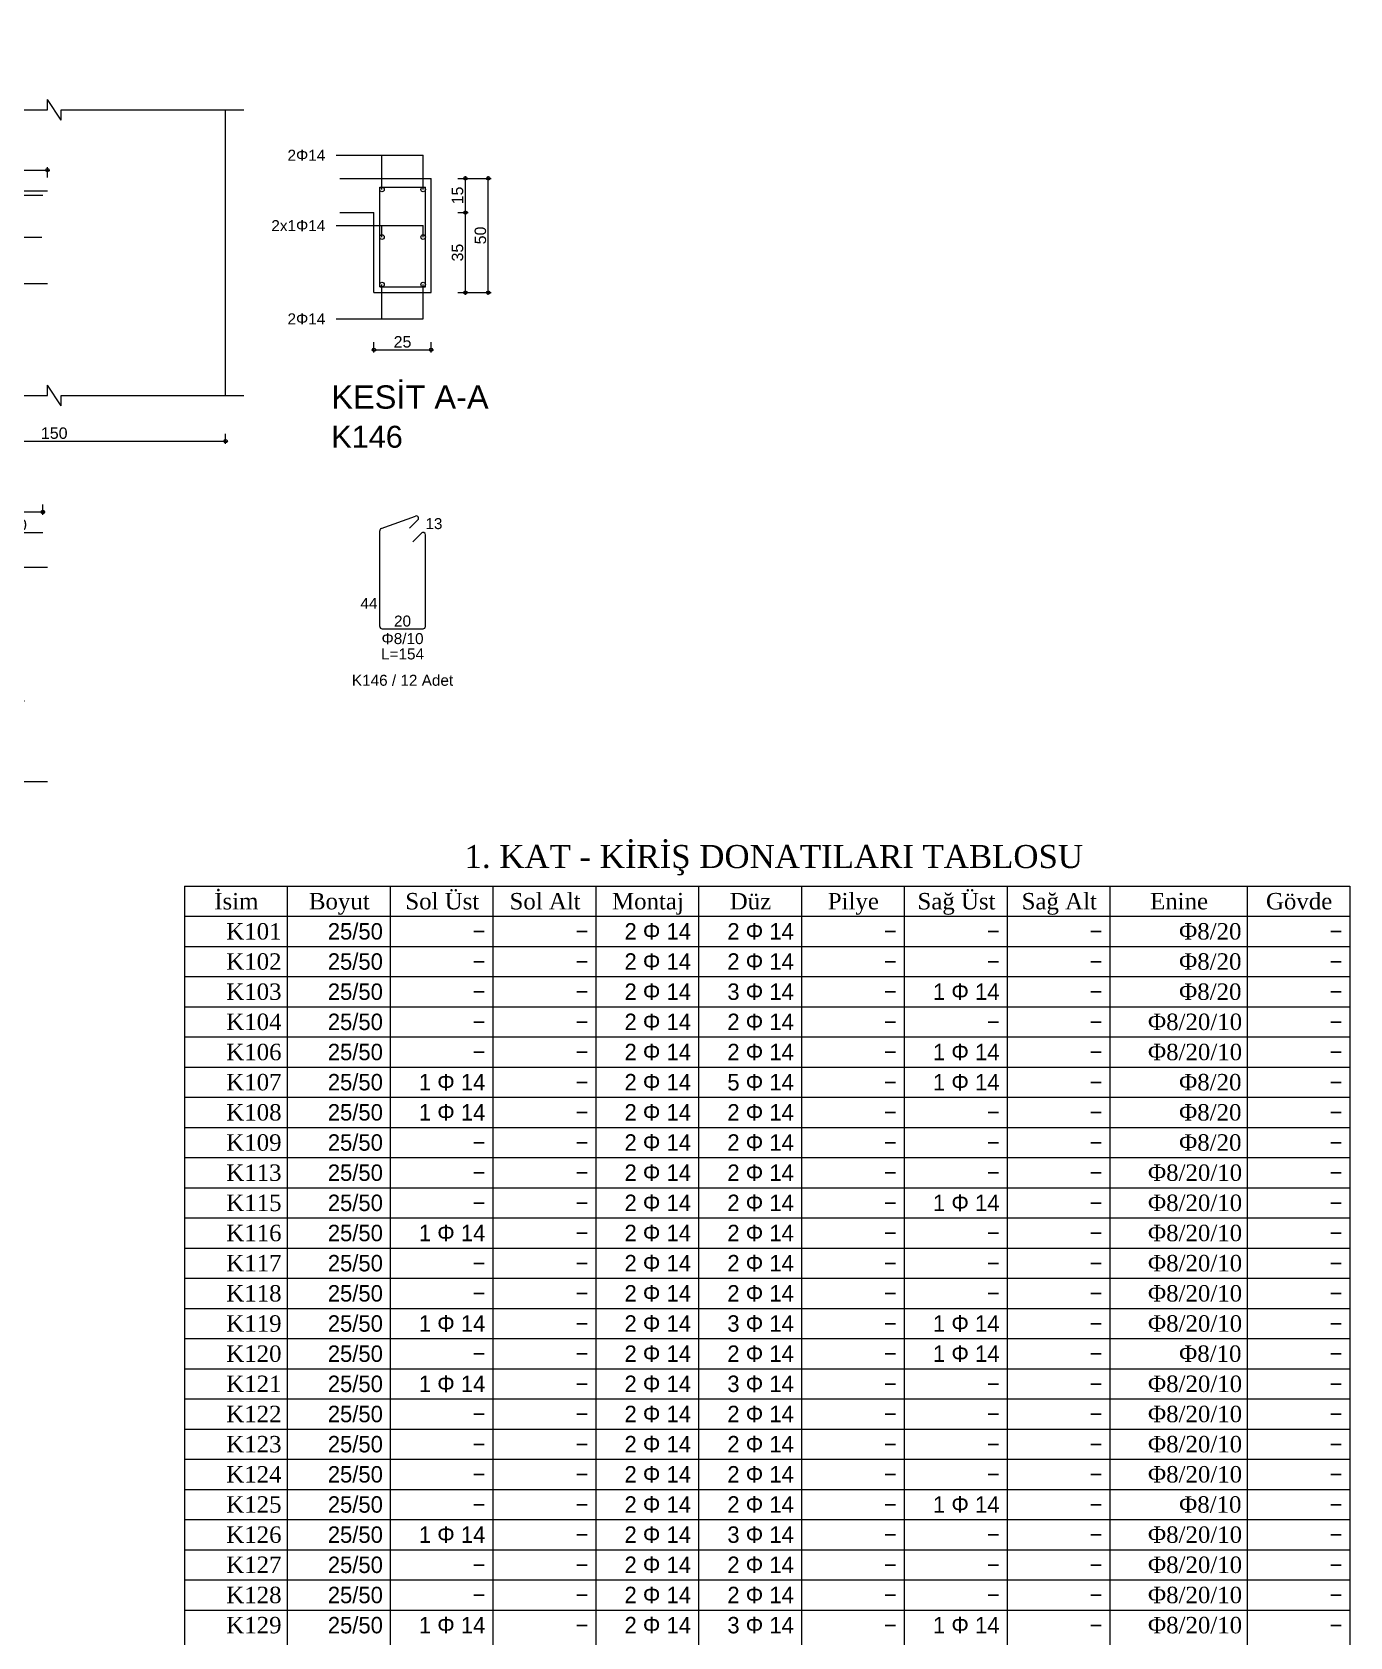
# Model space of a CAD drawing. Header units: millimetres. Extents: x 23801 to 80069, y 9628 to 14137.
# Drawn here: x 54868 to 55733, y 10805 to 11859 of the extents above; entities that cross this region are included whole.
import ezdxf

# ---------------------------------------------------------------- set-up
doc = ezdxf.new("R2010")
doc.units = ezdxf.units.MM
doc.linetypes.add('DASHDOT2', pattern=[12.7, 6.35, -3.175, 0, -3.175])
doc.linetypes.add('DASHED4', pattern=[18.75, 12.5, -6.25])
doc.layers.add('aks', color=251, linetype='DASHDOT2', lineweight=35)
for name, color, linetype in [('Donatı Metraj Tablosu', 7, 'Continuous'), ('Donatı Topl. Uzun. Yazısı', 7, 'Continuous'), ('Donatı Uz. Yazısı', 7, 'Continuous'), ('Donatı Yazısı', 7, 'Continuous'), ('Donatı Çizgisi', 7, 'Continuous'), ('Kiriş', 7, 'Continuous'), ('Standart', 7, 'Continuous'), ('Ölçülendirme', 7, 'Continuous')]:
    doc.layers.add(name, color=color, linetype=linetype)
doc.styles.add('arial_1_18', font='arial.ttf', dxfattribs={"height": 0.2})
doc.styles.add('symbol_1_18', font='symbol.ttf', dxfattribs={"height": 0.2})
doc.styles.add('times new roman_1_18', font='times.ttf', dxfattribs={"height": 0.2})

# ---------------------------------------------------------------- blocks, each defined once
blk = doc.blocks.new('IDE475Entity7411')
at = {"layer": 'aks', "color": 30, "linetype": 'DASHED4', "lineweight": 5}
for points in [[(21245.96, 2016.8), (21245.96, 2151.8)], [(21395.96, 2016.8), (21395.96, 2151.8)], [(21395.96, 1955.8), (21395.96, 1966.8)]]:
    blk.add_lwpolyline(points, dxfattribs=at)
at = {"layer": 'aks', "color": 1, "linetype": 'Continuous', "lineweight": 5}
for centre in [(21245.96, 2158.8), (21395.96, 2158.8)]:
    blk.add_circle(centre, 7, dxfattribs=at)
at = {"layer": 'Donatı Çizgisi', "color": 5, "linetype": 'Continuous', "lineweight": 5}
for points in [[(21249.96, 2054.4), (21249.96, 2097.8)], [(21249.96, 2096.4), (21467.96, 2096.4)], [(21325.96, 2094.4), (21465.96, 2094.4)], [(21328.46, 2055), (21328.46, 2098.6)], [(21338.46, 2055), (21338.46, 2098.6)], [(21613.38, 2054.3), (21613.38, 2097.9)], [(21613.38, 2097.9), (21633.38, 2097.9)], [(21633.38, 2054.3), (21633.38, 2097.9)], [(21250.46, 2076.1), (21465.46, 2076.1)], [(21249.96, 2055.8), (21467.96, 2055.8)], [(21613.38, 2054.3), (21633.38, 2054.3)], [(21614.05, 1948.54), (21629.05, 1954.01)], [(21325.96, 1946.8), (21465.96, 1946.8)], [(21613.38, 1905.72), (21613.38, 1947.59)], [(21626.48, 1948.69), (21630.13, 1952.33)], [(21627.86, 1942.78), (21631.64, 1946.56)], [(21633.38, 1905.72), (21633.38, 1945.84)], [(21249.96, 1889.7), (21249.96, 1931.7)], [(21249.96, 1931.7), (21467.96, 1931.7)], [(21614.4, 1904.7), (21632.36, 1904.7)], [(21249.96, 1837.85), (21249.96, 1879.85)], [(21257.96, 1873.15), (21457.96, 1873.15)], [(21249.96, 1837.85), (21467.96, 1837.85)]]:
    blk.add_lwpolyline(points, dxfattribs=at)
for centre in [(21614.38, 2096.9), (21632.38, 2096.9), (21614.38, 2076.1), (21632.38, 2076.1), (21614.38, 2055.3), (21632.38, 2055.3)]:
    blk.add_circle(centre, 1, dxfattribs=at)
for centre, start, end in [((21629.4, 1953.05), 315, 110), ((21614.4, 1947.59), 110, 180), ((21632.36, 1945.84), 0, 135), ((21614.4, 1905.72), 180, 270), ((21632.36, 1905.72), 270, 0)]:
    blk.add_arc(centre, 1.02, start, end, dxfattribs=at)
at = {"layer": 'Kiriş', "color": 1, "linetype": 'Continuous', "lineweight": 5}
for points in [[(21467.96, 2131.8), (21467.96, 2136.3)], [(21473.96, 2127.3), (21467.96, 2136.3)], [(21387.96, 2131.8), (21467.96, 2131.8)], [(21395.96, 2101.8), (21395.96, 2131.8)], [(21473.96, 2127.3), (21473.96, 2131.8)], [(21473.96, 2131.8), (21553.96, 2131.8)], [(21545.96, 2006.8), (21545.96, 2131.8)], [(21245.96, 2051.8), (21245.96, 2101.8)], [(21245.96, 2101.8), (21395.96, 2101.8)], [(21595.88, 2101.8), (21635.88, 2101.8)], [(21635.88, 2051.8), (21635.88, 2101.8)], [(21595.88, 2086.8), (21610.88, 2086.8)], [(21610.88, 2051.8), (21610.88, 2086.8)], [(21245.96, 2051.8), (21395.96, 2051.8)], [(21395.96, 2006.8), (21395.96, 2051.8)], [(21610.88, 2051.8), (21635.88, 2051.8)], [(21473.96, 2002.3), (21467.96, 2011.3)], [(21467.96, 2006.8), (21467.96, 2011.3)], [(21387.96, 2006.8), (21467.96, 2006.8)], [(21473.96, 2006.8), (21553.96, 2006.8)], [(21473.96, 2002.3), (21473.96, 2006.8)]]:
    blk.add_lwpolyline(points, dxfattribs=at)
at = {"layer": 'Kiriş', "color": 1, "linetype": 'DASHED4', "lineweight": 5}
for points in [[(21245.96, 2051.8), (21245.96, 2101.8)], [(21270.96, 2051.8), (21270.96, 2101.8)]]:
    blk.add_lwpolyline(points, dxfattribs=at)
at = {"layer": 'Ölçülendirme', "color": 1, "linetype": 'Continuous', "lineweight": 5}
for points in [[(21315.71, 2110.55), (21319.21, 2115.8)], [(21319.21, 2105.3), (21319.21, 2115.8)], [(21320.96, 2094.8), (21320.96, 2115.8)], [(21319.21, 2105.3), (21315.71, 2110.55)], [(21352.21, 2106.8), (21354.71, 2110.13)], [(21354.71, 2110.13), (21372.39, 2110.13)], [(21594.38, 2111.9), (21632.38, 2111.9)], [(21614.38, 2096.9), (21614.38, 2111.9)], [(21632.38, 2096.9), (21632.38, 2111.9)], [(21349.71, 2101.8), (21347.21, 2106.8)], [(21347.21, 2106.8), (21352.21, 2106.8)], [(21352.21, 2106.8), (21349.71, 2101.8)], [(21349.71, 2101.8), (21349.71, 2101.8)], [(21396.96, 2105.4), (21468.96, 2105.4)], [(21397.96, 2102.15), (21397.96, 2106.65)], [(21467.96, 2102.15), (21467.96, 2106.65)], [(21647.63, 2101.8), (21662.13, 2101.8)], [(21650.88, 2050.8), (21650.88, 2102.8)], [(21660.88, 2050.8), (21660.88, 2102.8)], [(21647.63, 2086.8), (21652.13, 2086.8)], [(21328.46, 2081.6), (21338.46, 2081.6)], [(21594.38, 2081.1), (21632.38, 2081.1)], [(21614.38, 2076.1), (21614.38, 2081.1)], [(21632.38, 2076.1), (21632.38, 2081.1)], [(21320.96, 2037.8), (21320.96, 2058.8)], [(21614.38, 2040.3), (21614.38, 2055.3)], [(21632.38, 2040.3), (21632.38, 2055.3)], [(21647.63, 2051.8), (21662.13, 2051.8)], [(21315.71, 2043.05), (21319.21, 2048.3)], [(21319.21, 2037.8), (21319.21, 2048.3)], [(21319.21, 2037.8), (21315.71, 2043.05)], [(21594.38, 2040.3), (21632.38, 2040.3)], [(21245.96, 2025.55), (21245.96, 2030.05)], [(21270.96, 2025.55), (21270.96, 2030.05)], [(21275.96, 2025.55), (21275.96, 2030.05)], [(21390.96, 2025.55), (21390.96, 2030.05)], [(21395.96, 2025.55), (21395.96, 2030.05)], [(21610.88, 2025.55), (21610.88, 2030.05)], [(21635.88, 2025.55), (21635.88, 2030.05)], [(21244.96, 2026.8), (21396.96, 2026.8)], [(21609.88, 2026.8), (21636.88, 2026.8)], [(21245.96, 1985.55), (21245.96, 1990.05)], [(21270.96, 1985.55), (21270.96, 1990.05)], [(21395.96, 1985.55), (21395.96, 1990.05)], [(21545.96, 1985.55), (21545.96, 1990.05)], [(21244.96, 1986.8), (21546.96, 1986.8)], [(21245.96, 1978.35), (21245.96, 1982.85)], [(21395.96, 1978.35), (21395.96, 1982.85)], [(21244.96, 1979.6), (21396.96, 1979.6)], [(21324.96, 1955.8), (21396.96, 1955.8)], [(21325.96, 1954.55), (21325.96, 1959.05)], [(21394.96, 1955.8), (21466.96, 1955.8)], [(21395.96, 1954.55), (21395.96, 1959.05)], [(21395.96, 1954.55), (21395.96, 1959.05)], [(21465.96, 1954.55), (21465.96, 1959.05)]]:
    blk.add_lwpolyline(points, dxfattribs=at)
for centre in [(21397.96, 2105.4), (21467.96, 2105.4), (21650.88, 2101.8), (21660.88, 2101.8), (21650.88, 2086.8), (21328.46, 2081.6), (21338.46, 2081.6), (21650.88, 2051.8), (21660.88, 2051.8), (21245.96, 2026.8), (21270.96, 2026.8), (21270.96, 2026.8), (21275.96, 2026.8), (21275.96, 2026.8), (21390.96, 2026.8), (21390.96, 2026.8), (21395.96, 2026.8), (21610.88, 2026.8), (21635.88, 2026.8), (21245.96, 1986.8), (21270.96, 1986.8), (21270.96, 1986.8), (21395.96, 1986.8), (21395.96, 1986.8), (21545.96, 1986.8), (21245.96, 1979.6), (21395.96, 1979.6), (21325.96, 1955.8), (21395.96, 1955.8), (21395.96, 1955.8), (21465.96, 1955.8)]:
    blk.add_circle(centre, 0.75, dxfattribs=at)
at = {"layer": 'aks', "color": 1, "linetype": 'Continuous', "lineweight": 5, "style": 'arial_1_18'}
for s, p in [('34', (21242.29, 2156.36)), ('32', (21392.29, 2156.36))]:
    blk.add_text(s, height=4.725, dxfattribs=at).set_placement(p)
at = {"layer": 'Donatı Topl. Uzun. Yazısı', "color": 1, "linetype": 'Continuous', "lineweight": 5, "style": 'arial_1_18'}
for s, p in [('L=140', (21440.13, 1947.76)), ('L=260', (21438.23, 1932.66)), ('L=154', (21613.96, 1891.26)), ('L=215', (21429.13, 1874.11)), ('L=260', (21438.23, 1838.81))]:
    blk.add_text(s, height=4.8, dxfattribs=at).set_placement(p)
at = {"layer": 'Donatı Uz. Yazısı', "color": 1, "linetype": 'Continuous', "lineweight": 5, "style": 'arial_1_18'}
for s, p in [('13', (21633.38, 1948.3)), ('218', (21263.04, 1932.66)), ('44', (21604.96, 1913.42)), ('42', (21250.92, 1910.7)), ('20', (21619.65, 1905.66)), ('42', (21250.92, 1858.85)), ('218', (21263.04, 1838.81))]:
    blk.add_text(s, height=4.8, dxfattribs=at).set_placement(p)
at = {"layer": 'Donatı Yazısı', "color": 5, "linetype": 'Continuous', "lineweight": 5, "style": 'arial_1_18'}
for s, height, p in [('2Φ14', 4.8, (21573.04, 2109.5)), ('1Φ14 İlave', 4.32, (21395.96, 2089.12)), ('2x1Φ14', 4.8, (21565.96, 2078.7)), ('2Φ14', 4.8, (21573.04, 2037.9)), ('1Φ14', 4.8, (21400.16, 1947.76)), ('2Φ14', 4.8, (21365.5, 1932.66)), ('Φ8/10', 4.8, (21614.18, 1897.98)), ('K146 / 12 Adet', 4.8, (21601.19, 1879.74)), ('2x1Φ14', 4.8, (21363.96, 1874.11)), ('2Φ14', 4.8, (21365.5, 1838.81))]:
    blk.add_text(s, height=height, dxfattribs=at).set_placement(p)
for p in [(21355.42, 2090.52), (21296.62, 2077.06), (21355.42, 2058.76)]:
    blk.add_text('2Φ14', height=4.32, rotation=360, dxfattribs=at).set_placement(p)
at = {"layer": 'Donatı Yazısı', "color": 1, "linetype": 'Continuous', "lineweight": 5, "style": 'arial_1_18'}
for s, p in [('İlave', (21360.79, 1947.76)), ('Montaj', (21306.13, 1932.66)), ('Gövde', (21308.21, 1874.11)), ('Düz', (21314.34, 1838.81))]:
    blk.add_text(s, height=4.8, dxfattribs=at).set_placement(p)
at = {"layer": 'Kiriş', "color": 1, "linetype": 'Continuous', "lineweight": 5, "style": 'arial_1_18'}
for s, height, p in [('K146 (25/50)', 12, (21282.96, 2117.8)), ('P223', 7.2, (21398.96, 2111.4)), ('K143', 7.2, (21246.72, 2104.8)), ('P123', 7.2, (21398.96, 2018.8)), ('KESİT A-A', 10.2, (21592.18, 2001)), ('K146', 9.6, (21592.18, 1983.92))]:
    blk.add_text(s, height=height, dxfattribs=at).set_placement(p)
at = {"layer": 'Ölçülendirme', "color": 1, "linetype": 'Continuous', "lineweight": 5, "style": 'arial_1_18'}
for s, height, p in [('+7.50', 5, (21354.71, 2111.13)), ('A', 5.95, (21308.07, 2107.57)), ('70', 4.8, (21429.23, 2106.4)), ('A', 5.95, (21308.07, 2040.07)), ('25', 5, (21619.49, 2027.76)), ('25', 5, (21254.58, 2020.8)), ('5', 5, (21271.52, 2020.8)), ('115', 5, (21327.63, 2020.8)), ('5', 5, (21391.52, 2020.8)), ('25', 5, (21254.58, 1987.8)), ('125', 5, (21327.63, 1987.8)), ('150', 5, (21465.13, 1987.8)), ('150', 5, (21327.63, 1980.6))]:
    blk.add_text(s, height=height, dxfattribs=at).set_placement(p)
for s, rotation, p in [('15', 90, (21649.92, 2090.42)), ('10', 360, (21329.58, 2082.56)), ('50', 90, (21659.92, 2072.92)), ('35', 90, (21649.92, 2065.42))]:
    blk.add_text(s, height=5, rotation=rotation, dxfattribs=at).set_placement(p)
at = {"layer": 'Ölçülendirme', "color": 5, "linetype": 'Continuous', "lineweight": 5, "style": 'arial_1_18'}
for s, p in [('12Φ8/10', (21320.53, 2027.8)), ('70', (21357.23, 1956.8)), ('70', (21427.23, 1956.8))]:
    blk.add_text(s, height=4.8, dxfattribs=at).set_placement(p)
blk = doc.blocks.new('IDE475Entity7452')
at = {"layer": 'Donatı Metraj Tablosu', "color": 1, "linetype": 'Continuous', "lineweight": 5}
for points in [[(28798, 686.4), (29138, 686.4)], [(28798, 686.4), (28798, 0)], [(28828, 686.4), (28828, 0)], [(28858, 686.4), (28858, 0)], [(28888, 686.4), (28888, 0)], [(28918, 686.4), (28918, 0)], [(28948, 686.4), (28948, 0)], [(28978, 686.4), (28978, 0)], [(29008, 686.4), (29008, 0)], [(29038, 686.4), (29038, 0)], [(29068, 686.4), (29068, 0)], [(29108, 686.4), (29108, 0)], [(29138, 686.4), (29138, 0)], [(28798, 677.6), (29138, 677.6)], [(28798, 668.8), (29138, 668.8)], [(28798, 660), (29138, 660)], [(28798, 651.2), (29138, 651.2)], [(28798, 642.4), (29138, 642.4)], [(28798, 633.6), (29138, 633.6)], [(28798, 624.8), (29138, 624.8)], [(28798, 616), (29138, 616)], [(28798, 607.2), (29138, 607.2)], [(28798, 598.4), (29138, 598.4)], [(28798, 589.6), (29138, 589.6)], [(28798, 580.8), (29138, 580.8)], [(28798, 572), (29138, 572)], [(28798, 563.2), (29138, 563.2)], [(28798, 554.4), (29138, 554.4)], [(28798, 545.6), (29138, 545.6)], [(28798, 536.8), (29138, 536.8)], [(28798, 528), (29138, 528)], [(28798, 519.2), (29138, 519.2)], [(28798, 510.4), (29138, 510.4)], [(28798, 501.6), (29138, 501.6)], [(28798, 492.8), (29138, 492.8)], [(28798, 484), (29138, 484)], [(28798, 475.2), (29138, 475.2)]]:
    blk.add_lwpolyline(points, dxfattribs=at)
for s, height, style, p in [('1. KAT - KİRİŞ DONATILARI TABLOSU', 6.72, 'times new roman_1_18', (28879.71, 691.68)), ('İsim', 4.8, 'times new roman_1_18', (28806.69, 679.6)), ('Boyut', 4.8, 'times new roman_1_18', (28834.32, 679.6)), ('Sol Üst', 4.8, 'times new roman_1_18', (28862.45, 679.6)), ('Sol Alt', 4.8, 'times new roman_1_18', (28892.84, 679.6)), ('Montaj', 4.8, 'times new roman_1_18', (28922.75, 679.6)), ('Düz', 4.8, 'times new roman_1_18', (28957.09, 679.6)), ('Pilye', 4.8, 'times new roman_1_18', (28985.7, 679.6)), ('Sağ Üst', 4.8, 'times new roman_1_18', (29011.86, 679.6)), ('Sağ Alt', 4.8, 'times new roman_1_18', (29042.25, 679.6)), ('Enine', 4.8, 'times new roman_1_18', (29079.72, 679.6)), ('Gövde', 4.8, 'times new roman_1_18', (29113.54, 679.6)), ('K101', 4.8, 'times new roman_1_18', (28810.22, 670.8)), ('25/50', 4.8, 'symbol_1_18', (28839.83, 670.8)), ('2 F 14', 4.8, 'symbol_1_18', (28926.39, 670.8)), ('2 F 14', 4.8, 'symbol_1_18', (28956.39, 670.8)), ('Φ8/20', 4.8, 'times new roman_1_18', (29088.19, 670.8)), ('-', 4.8, 'symbol_1_18', (28882.1, 670.8)), ('-', 4.8, 'symbol_1_18', (28912.1, 670.8)), ('-', 4.8, 'symbol_1_18', (29002.1, 670.8)), ('-', 4.8, 'symbol_1_18', (29032.1, 670.8)), ('-', 4.8, 'symbol_1_18', (29062.1, 670.8)), ('-', 4.8, 'symbol_1_18', (29132.1, 670.8)), ('K102', 4.8, 'times new roman_1_18', (28810.22, 662)), ('25/50', 4.8, 'symbol_1_18', (28839.83, 662)), ('2 F 14', 4.8, 'symbol_1_18', (28926.39, 662)), ('2 F 14', 4.8, 'symbol_1_18', (28956.39, 662)), ('Φ8/20', 4.8, 'times new roman_1_18', (29088.19, 662)), ('-', 4.8, 'symbol_1_18', (28882.1, 662)), ('-', 4.8, 'symbol_1_18', (28912.1, 662)), ('-', 4.8, 'symbol_1_18', (29002.1, 662)), ('-', 4.8, 'symbol_1_18', (29032.1, 662)), ('-', 4.8, 'symbol_1_18', (29062.1, 662)), ('-', 4.8, 'symbol_1_18', (29132.1, 662)), ('K103', 4.8, 'times new roman_1_18', (28810.22, 653.2)), ('25/50', 4.8, 'symbol_1_18', (28839.83, 653.2)), ('-', 4.8, 'symbol_1_18', (28882.1, 653.2)), ('-', 4.8, 'symbol_1_18', (28912.1, 653.2)), ('2 F 14', 4.8, 'symbol_1_18', (28926.39, 653.2)), ('3 F 14', 4.8, 'symbol_1_18', (28956.39, 653.2)), ('-', 4.8, 'symbol_1_18', (29002.1, 653.2)), ('1 F 14', 4.8, 'symbol_1_18', (29016.39, 653.2)), ('-', 4.8, 'symbol_1_18', (29062.1, 653.2)), ('Φ8/20', 4.8, 'times new roman_1_18', (29088.19, 653.2)), ('-', 4.8, 'symbol_1_18', (29132.1, 653.2)), ('K104', 4.8, 'times new roman_1_18', (28810.22, 644.4)), ('25/50', 4.8, 'symbol_1_18', (28839.83, 644.4)), ('-', 4.8, 'symbol_1_18', (28882.1, 644.4)), ('-', 4.8, 'symbol_1_18', (28912.1, 644.4)), ('2 F 14', 4.8, 'symbol_1_18', (28926.39, 644.4)), ('2 F 14', 4.8, 'symbol_1_18', (28956.39, 644.4)), ('-', 4.8, 'symbol_1_18', (29002.1, 644.4)), ('-', 4.8, 'symbol_1_18', (29032.1, 644.4)), ('-', 4.8, 'symbol_1_18', (29062.1, 644.4)), ('Φ8/20/10', 4.8, 'times new roman_1_18', (29079.11, 644.4)), ('-', 4.8, 'symbol_1_18', (29132.1, 644.4)), ('K106', 4.8, 'times new roman_1_18', (28810.22, 635.6)), ('25/50', 4.8, 'symbol_1_18', (28839.83, 635.6)), ('-', 4.8, 'symbol_1_18', (28882.1, 635.6)), ('-', 4.8, 'symbol_1_18', (28912.1, 635.6)), ('2 F 14', 4.8, 'symbol_1_18', (28926.39, 635.6)), ('2 F 14', 4.8, 'symbol_1_18', (28956.39, 635.6)), ('-', 4.8, 'symbol_1_18', (29002.1, 635.6)), ('1 F 14', 4.8, 'symbol_1_18', (29016.39, 635.6)), ('-', 4.8, 'symbol_1_18', (29062.1, 635.6)), ('Φ8/20/10', 4.8, 'times new roman_1_18', (29079.11, 635.6)), ('-', 4.8, 'symbol_1_18', (29132.1, 635.6)), ('K107', 4.8, 'times new roman_1_18', (28810.22, 626.8)), ('25/50', 4.8, 'symbol_1_18', (28839.83, 626.8)), ('1 F 14', 4.8, 'symbol_1_18', (28866.39, 626.8)), ('-', 4.8, 'symbol_1_18', (28912.1, 626.8)), ('2 F 14', 4.8, 'symbol_1_18', (28926.39, 626.8)), ('5 F 14', 4.8, 'symbol_1_18', (28956.39, 626.8)), ('-', 4.8, 'symbol_1_18', (29002.1, 626.8)), ('1 F 14', 4.8, 'symbol_1_18', (29016.39, 626.8)), ('-', 4.8, 'symbol_1_18', (29062.1, 626.8)), ('Φ8/20', 4.8, 'times new roman_1_18', (29088.19, 626.8)), ('-', 4.8, 'symbol_1_18', (29132.1, 626.8)), ('K108', 4.8, 'times new roman_1_18', (28810.22, 618)), ('25/50', 4.8, 'symbol_1_18', (28839.83, 618)), ('1 F 14', 4.8, 'symbol_1_18', (28866.39, 618)), ('2 F 14', 4.8, 'symbol_1_18', (28926.39, 618)), ('2 F 14', 4.8, 'symbol_1_18', (28956.39, 618)), ('Φ8/20', 4.8, 'times new roman_1_18', (29088.19, 618)), ('-', 4.8, 'symbol_1_18', (28912.1, 618)), ('-', 4.8, 'symbol_1_18', (29002.1, 618)), ('-', 4.8, 'symbol_1_18', (29032.1, 618)), ('-', 4.8, 'symbol_1_18', (29062.1, 618)), ('-', 4.8, 'symbol_1_18', (29132.1, 618)), ('K109', 4.8, 'times new roman_1_18', (28810.22, 609.2)), ('25/50', 4.8, 'symbol_1_18', (28839.83, 609.2)), ('2 F 14', 4.8, 'symbol_1_18', (28926.39, 609.2)), ('2 F 14', 4.8, 'symbol_1_18', (28956.39, 609.2)), ('Φ8/20', 4.8, 'times new roman_1_18', (29088.19, 609.2)), ('-', 4.8, 'symbol_1_18', (28882.1, 609.2)), ('-', 4.8, 'symbol_1_18', (28912.1, 609.2)), ('-', 4.8, 'symbol_1_18', (29002.1, 609.2)), ('-', 4.8, 'symbol_1_18', (29032.1, 609.2)), ('-', 4.8, 'symbol_1_18', (29062.1, 609.2)), ('-', 4.8, 'symbol_1_18', (29132.1, 609.2)), ('K113', 4.8, 'times new roman_1_18', (28810.22, 600.4)), ('25/50', 4.8, 'symbol_1_18', (28839.83, 600.4)), ('2 F 14', 4.8, 'symbol_1_18', (28926.39, 600.4)), ('2 F 14', 4.8, 'symbol_1_18', (28956.39, 600.4)), ('Φ8/20/10', 4.8, 'times new roman_1_18', (29079.11, 600.4)), ('-', 4.8, 'symbol_1_18', (28882.1, 600.4)), ('-', 4.8, 'symbol_1_18', (28912.1, 600.4)), ('-', 4.8, 'symbol_1_18', (29002.1, 600.4)), ('-', 4.8, 'symbol_1_18', (29032.1, 600.4)), ('-', 4.8, 'symbol_1_18', (29062.1, 600.4)), ('-', 4.8, 'symbol_1_18', (29132.1, 600.4)), ('K115', 4.8, 'times new roman_1_18', (28810.22, 591.6)), ('25/50', 4.8, 'symbol_1_18', (28839.83, 591.6)), ('2 F 14', 4.8, 'symbol_1_18', (28926.39, 591.6)), ('2 F 14', 4.8, 'symbol_1_18', (28956.39, 591.6)), ('1 F 14', 4.8, 'symbol_1_18', (29016.39, 591.6)), ('Φ8/20/10', 4.8, 'times new roman_1_18', (29079.11, 591.6)), ('-', 4.8, 'symbol_1_18', (28882.1, 591.6)), ('-', 4.8, 'symbol_1_18', (28912.1, 591.6)), ('-', 4.8, 'symbol_1_18', (29002.1, 591.6)), ('-', 4.8, 'symbol_1_18', (29062.1, 591.6)), ('-', 4.8, 'symbol_1_18', (29132.1, 591.6)), ('K116', 4.8, 'times new roman_1_18', (28810.22, 582.8)), ('25/50', 4.8, 'symbol_1_18', (28839.83, 582.8)), ('1 F 14', 4.8, 'symbol_1_18', (28866.39, 582.8)), ('-', 4.8, 'symbol_1_18', (28912.1, 582.8)), ('2 F 14', 4.8, 'symbol_1_18', (28926.39, 582.8)), ('2 F 14', 4.8, 'symbol_1_18', (28956.39, 582.8)), ('-', 4.8, 'symbol_1_18', (29002.1, 582.8)), ('-', 4.8, 'symbol_1_18', (29032.1, 582.8)), ('-', 4.8, 'symbol_1_18', (29062.1, 582.8)), ('Φ8/20/10', 4.8, 'times new roman_1_18', (29079.11, 582.8)), ('-', 4.8, 'symbol_1_18', (29132.1, 582.8)), ('K117', 4.8, 'times new roman_1_18', (28810.22, 574)), ('25/50', 4.8, 'symbol_1_18', (28839.83, 574)), ('-', 4.8, 'symbol_1_18', (28882.1, 574)), ('-', 4.8, 'symbol_1_18', (28912.1, 574)), ('2 F 14', 4.8, 'symbol_1_18', (28926.39, 574)), ('2 F 14', 4.8, 'symbol_1_18', (28956.39, 574)), ('-', 4.8, 'symbol_1_18', (29002.1, 574)), ('-', 4.8, 'symbol_1_18', (29032.1, 574)), ('-', 4.8, 'symbol_1_18', (29062.1, 574)), ('Φ8/20/10', 4.8, 'times new roman_1_18', (29079.11, 574)), ('-', 4.8, 'symbol_1_18', (29132.1, 574)), ('K118', 4.8, 'times new roman_1_18', (28810.22, 565.2)), ('25/50', 4.8, 'symbol_1_18', (28839.83, 565.2)), ('-', 4.8, 'symbol_1_18', (28882.1, 565.2)), ('-', 4.8, 'symbol_1_18', (28912.1, 565.2)), ('2 F 14', 4.8, 'symbol_1_18', (28926.39, 565.2)), ('2 F 14', 4.8, 'symbol_1_18', (28956.39, 565.2)), ('-', 4.8, 'symbol_1_18', (29002.1, 565.2)), ('-', 4.8, 'symbol_1_18', (29032.1, 565.2)), ('-', 4.8, 'symbol_1_18', (29062.1, 565.2)), ('Φ8/20/10', 4.8, 'times new roman_1_18', (29079.11, 565.2)), ('-', 4.8, 'symbol_1_18', (29132.1, 565.2)), ('K119', 4.8, 'times new roman_1_18', (28810.22, 556.4)), ('25/50', 4.8, 'symbol_1_18', (28839.83, 556.4)), ('1 F 14', 4.8, 'symbol_1_18', (28866.39, 556.4)), ('-', 4.8, 'symbol_1_18', (28912.1, 556.4)), ('2 F 14', 4.8, 'symbol_1_18', (28926.39, 556.4)), ('3 F 14', 4.8, 'symbol_1_18', (28956.39, 556.4)), ('-', 4.8, 'symbol_1_18', (29002.1, 556.4)), ('1 F 14', 4.8, 'symbol_1_18', (29016.39, 556.4)), ('-', 4.8, 'symbol_1_18', (29062.1, 556.4)), ('Φ8/20/10', 4.8, 'times new roman_1_18', (29079.11, 556.4)), ('-', 4.8, 'symbol_1_18', (29132.1, 556.4)), ('K120', 4.8, 'times new roman_1_18', (28810.22, 547.6)), ('25/50', 4.8, 'symbol_1_18', (28839.83, 547.6)), ('2 F 14', 4.8, 'symbol_1_18', (28926.39, 547.6)), ('2 F 14', 4.8, 'symbol_1_18', (28956.39, 547.6)), ('Φ8/10', 4.8, 'times new roman_1_18', (29088.19, 547.6)), ('-', 4.8, 'symbol_1_18', (28882.1, 547.6)), ('-', 4.8, 'symbol_1_18', (28912.1, 547.6)), ('-', 4.8, 'symbol_1_18', (29002.1, 547.6)), ('1 F 14', 4.8, 'symbol_1_18', (29016.39, 547.6)), ('-', 4.8, 'symbol_1_18', (29062.1, 547.6)), ('-', 4.8, 'symbol_1_18', (29132.1, 547.6)), ('K121', 4.8, 'times new roman_1_18', (28810.22, 538.8)), ('25/50', 4.8, 'symbol_1_18', (28839.83, 538.8)), ('1 F 14', 4.8, 'symbol_1_18', (28866.39, 538.8)), ('2 F 14', 4.8, 'symbol_1_18', (28926.39, 538.8)), ('3 F 14', 4.8, 'symbol_1_18', (28956.39, 538.8)), ('Φ8/20/10', 4.8, 'times new roman_1_18', (29079.11, 538.8)), ('-', 4.8, 'symbol_1_18', (28912.1, 538.8)), ('-', 4.8, 'symbol_1_18', (29002.1, 538.8)), ('-', 4.8, 'symbol_1_18', (29032.1, 538.8)), ('-', 4.8, 'symbol_1_18', (29062.1, 538.8)), ('-', 4.8, 'symbol_1_18', (29132.1, 538.8)), ('K122', 4.8, 'times new roman_1_18', (28810.22, 530)), ('25/50', 4.8, 'symbol_1_18', (28839.83, 530)), ('2 F 14', 4.8, 'symbol_1_18', (28926.39, 530)), ('2 F 14', 4.8, 'symbol_1_18', (28956.39, 530)), ('Φ8/20/10', 4.8, 'times new roman_1_18', (29079.11, 530)), ('-', 4.8, 'symbol_1_18', (28882.1, 530)), ('-', 4.8, 'symbol_1_18', (28912.1, 530)), ('-', 4.8, 'symbol_1_18', (29002.1, 530)), ('-', 4.8, 'symbol_1_18', (29032.1, 530)), ('-', 4.8, 'symbol_1_18', (29062.1, 530)), ('-', 4.8, 'symbol_1_18', (29132.1, 530)), ('K123', 4.8, 'times new roman_1_18', (28810.22, 521.2)), ('25/50', 4.8, 'symbol_1_18', (28839.83, 521.2)), ('2 F 14', 4.8, 'symbol_1_18', (28926.39, 521.2)), ('2 F 14', 4.8, 'symbol_1_18', (28956.39, 521.2)), ('Φ8/20/10', 4.8, 'times new roman_1_18', (29079.11, 521.2)), ('-', 4.8, 'symbol_1_18', (28882.1, 521.2)), ('-', 4.8, 'symbol_1_18', (28912.1, 521.2)), ('-', 4.8, 'symbol_1_18', (29002.1, 521.2)), ('-', 4.8, 'symbol_1_18', (29032.1, 521.2)), ('-', 4.8, 'symbol_1_18', (29062.1, 521.2)), ('-', 4.8, 'symbol_1_18', (29132.1, 521.2)), ('K124', 4.8, 'times new roman_1_18', (28810.22, 512.4)), ('25/50', 4.8, 'symbol_1_18', (28839.83, 512.4)), ('2 F 14', 4.8, 'symbol_1_18', (28926.39, 512.4)), ('2 F 14', 4.8, 'symbol_1_18', (28956.39, 512.4)), ('Φ8/20/10', 4.8, 'times new roman_1_18', (29079.11, 512.4)), ('-', 4.8, 'symbol_1_18', (28882.1, 512.4)), ('-', 4.8, 'symbol_1_18', (28912.1, 512.4)), ('-', 4.8, 'symbol_1_18', (29002.1, 512.4)), ('-', 4.8, 'symbol_1_18', (29032.1, 512.4)), ('-', 4.8, 'symbol_1_18', (29062.1, 512.4)), ('-', 4.8, 'symbol_1_18', (29132.1, 512.4)), ('K125', 4.8, 'times new roman_1_18', (28810.22, 503.6)), ('25/50', 4.8, 'symbol_1_18', (28839.83, 503.6)), ('-', 4.8, 'symbol_1_18', (28882.1, 503.6)), ('-', 4.8, 'symbol_1_18', (28912.1, 503.6)), ('2 F 14', 4.8, 'symbol_1_18', (28926.39, 503.6)), ('2 F 14', 4.8, 'symbol_1_18', (28956.39, 503.6)), ('-', 4.8, 'symbol_1_18', (29002.1, 503.6)), ('1 F 14', 4.8, 'symbol_1_18', (29016.39, 503.6)), ('-', 4.8, 'symbol_1_18', (29062.1, 503.6)), ('Φ8/10', 4.8, 'times new roman_1_18', (29088.19, 503.6)), ('-', 4.8, 'symbol_1_18', (29132.1, 503.6)), ('K126', 4.8, 'times new roman_1_18', (28810.22, 494.8)), ('25/50', 4.8, 'symbol_1_18', (28839.83, 494.8)), ('1 F 14', 4.8, 'symbol_1_18', (28866.39, 494.8)), ('-', 4.8, 'symbol_1_18', (28912.1, 494.8)), ('2 F 14', 4.8, 'symbol_1_18', (28926.39, 494.8)), ('3 F 14', 4.8, 'symbol_1_18', (28956.39, 494.8)), ('-', 4.8, 'symbol_1_18', (29002.1, 494.8)), ('-', 4.8, 'symbol_1_18', (29032.1, 494.8)), ('-', 4.8, 'symbol_1_18', (29062.1, 494.8)), ('Φ8/20/10', 4.8, 'times new roman_1_18', (29079.11, 494.8)), ('-', 4.8, 'symbol_1_18', (29132.1, 494.8)), ('K127', 4.8, 'times new roman_1_18', (28810.22, 486)), ('25/50', 4.8, 'symbol_1_18', (28839.83, 486)), ('-', 4.8, 'symbol_1_18', (28882.1, 486)), ('-', 4.8, 'symbol_1_18', (28912.1, 486)), ('2 F 14', 4.8, 'symbol_1_18', (28926.39, 486)), ('2 F 14', 4.8, 'symbol_1_18', (28956.39, 486)), ('-', 4.8, 'symbol_1_18', (29002.1, 486)), ('-', 4.8, 'symbol_1_18', (29032.1, 486)), ('-', 4.8, 'symbol_1_18', (29062.1, 486)), ('Φ8/20/10', 4.8, 'times new roman_1_18', (29079.11, 486)), ('-', 4.8, 'symbol_1_18', (29132.1, 486)), ('25/50', 4.8, 'symbol_1_18', (28839.83, 477.2)), ('K128', 4.8, 'times new roman_1_18', (28810.22, 477.2)), ('-', 4.8, 'symbol_1_18', (28882.1, 477.2)), ('-', 4.8, 'symbol_1_18', (28912.1, 477.2)), ('2 F 14', 4.8, 'symbol_1_18', (28926.39, 477.2)), ('2 F 14', 4.8, 'symbol_1_18', (28956.39, 477.2)), ('-', 4.8, 'symbol_1_18', (29002.1, 477.2)), ('-', 4.8, 'symbol_1_18', (29032.1, 477.2)), ('-', 4.8, 'symbol_1_18', (29062.1, 477.2)), ('Φ8/20/10', 4.8, 'times new roman_1_18', (29079.11, 477.2)), ('-', 4.8, 'symbol_1_18', (29132.1, 477.2)), ('K129', 4.8, 'times new roman_1_18', (28810.22, 468.4)), ('25/50', 4.8, 'symbol_1_18', (28839.83, 468.4)), ('1 F 14', 4.8, 'symbol_1_18', (28866.39, 468.4)), ('2 F 14', 4.8, 'symbol_1_18', (28926.39, 468.4)), ('3 F 14', 4.8, 'symbol_1_18', (28956.39, 468.4)), ('1 F 14', 4.8, 'symbol_1_18', (29016.39, 468.4)), ('Φ8/20/10', 4.8, 'times new roman_1_18', (29079.11, 468.4)), ('-', 4.8, 'symbol_1_18', (28912.1, 468.4)), ('-', 4.8, 'symbol_1_18', (29002.1, 468.4)), ('-', 4.8, 'symbol_1_18', (29062.1, 468.4)), ('-', 4.8, 'symbol_1_18', (29132.1, 468.4))]:
    blk.add_text(s, height=height, dxfattribs=dict(at, style=style)).set_placement(p)

msp = doc.modelspace()

# ---------------------------------------------------------------- block references
at = {"layer": 'Standart'}
for name, p, xscale, yscale, zscale in [('IDE475Entity7411', (22676.4, 8610), 1.5, 1.5, 1.5), ('IDE475Entity7452', (-9827.2, 9753.7), 2.25, 2.25, 2.25)]:
    msp.add_blockref(name, p, dxfattribs=dict(at, xscale=xscale, yscale=yscale, zscale=zscale))

doc.saveas('drawing.dxf')
